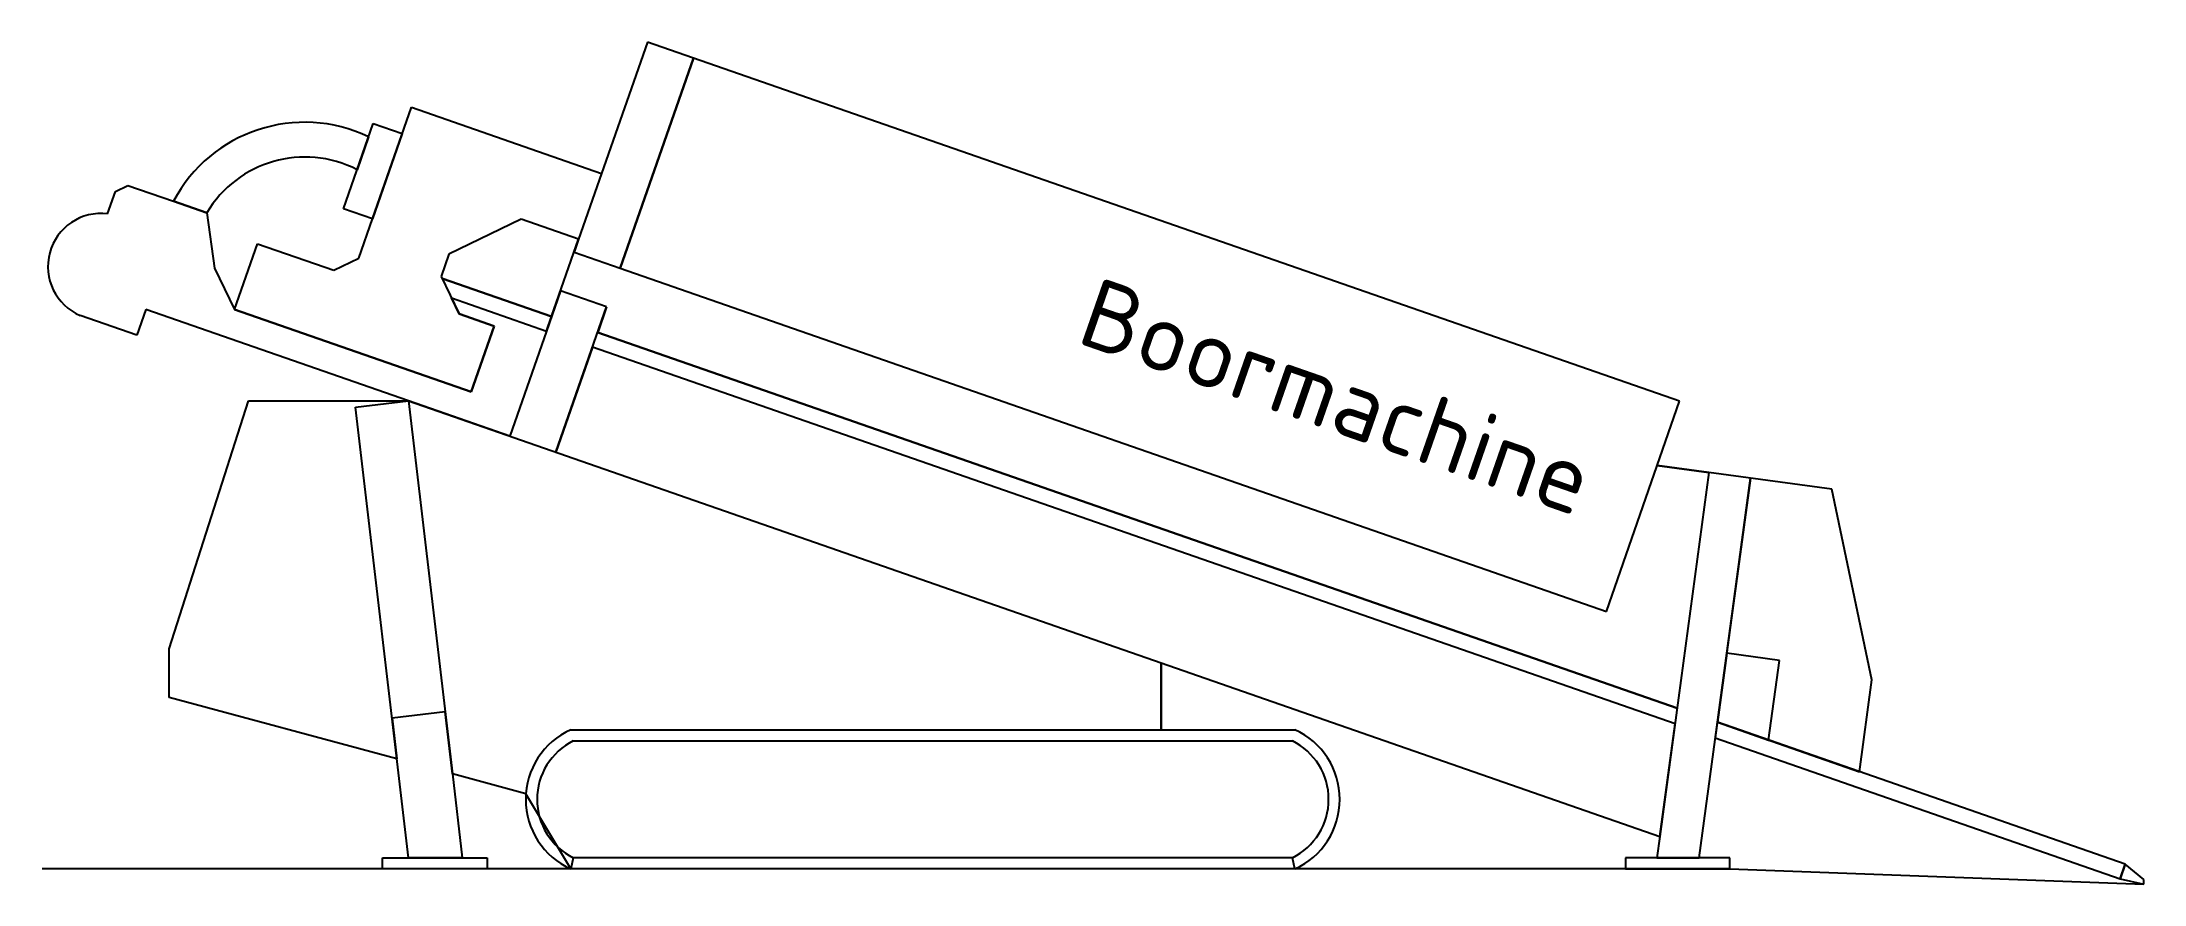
# Model space of a CAD drawing. Header units: millimetres. Extents: x 0 to 7.47, y -0.05 to 2.94.
import ezdxf

# ---------------------------------------------------------------- set-up
doc = ezdxf.new("R2010")
doc.units = ezdxf.units.MM
for name, color, linetype in [('DrillControl-Maaiveld', 3, 'Continuous'), ('Tekstboor', 50, 'Continuous'), ('View5', 7, 'Continuous')]:
    doc.layers.add(name, color=color, linetype=linetype)
doc.layers.add('N-OI-KL-BORING_AANDUIDING_INTREDE_UITTREDE-SD', color=7, linetype='Continuous', lineweight=18)
doc.styles.add('JDL', font='isocpeur.ttf')

# ---------------------------------------------------------------- blocks, each defined once
blk = doc.blocks.new('Boormachine')
at = {"color": 22}
for p, q in [((-5.3201, 2.9952), (-5.4829, 2.5277)), ((-1.6505, 1.7172), (-5.3201, 2.9952)), ((-5.417, 2.1902), (-5.1565, 2.9382)), ((-5.1565, 2.9382), (-5.417, 2.1902)), ((-6.4003, 2.4016), (-6.2945, 2.7055)), ((-6.2975, 2.3658), (-6.1591, 2.7632)), ((-6.2945, 2.7055), (-6.1917, 2.6697)), ((-6.1591, 2.7632), (-5.4829, 2.5277)), ((-6.3111, 2.6579), (-6.3518, 2.5409)), ((-6.1917, 2.6697), (-6.2975, 2.3658)), ((-7.2112, 2.4635), (-7.1666, 2.4851)), ((-7.1666, 2.4851), (-7.0047, 2.4287)), ((-5.4829, 2.5277), (-5.5643, 2.294)), ((-7.2389, 2.3841), (-7.2112, 2.4635)), ((-6.8861, 2.3874), (-7.0047, 2.4287)), ((-7.0047, 2.4287), (-6.8861, 2.3874)), ((-6.2975, 2.3658), (-6.4003, 2.4016)), ((-6.8861, 2.3874), (-6.8588, 2.1911)), ((-6.346, 2.2264), (-6.2975, 2.3658)), ((-5.7689, 2.3652), (-6.0257, 2.241)), ((-5.5643, 2.294), (-5.7689, 2.3652)), ((-6.7877, 2.044), (-6.7063, 2.2778)), ((-6.7063, 2.2778), (-6.4352, 2.1834)), ((-5.6603, 2.0185), (-5.5643, 2.294)), ((-5.5643, 2.294), (-5.5806, 2.2472)), ((-5.5806, 2.2472), (-5.417, 2.1902)), ((-6.8588, 2.1911), (-6.7877, 2.044)), ((-6.4352, 2.1834), (-6.346, 2.2264)), ((-6.0257, 2.241), (-6.0534, 2.1616)), ((-5.417, 2.1902), (-1.911, 0.9692)), ((-6.0534, 2.1616), (-5.9887, 2.0279)), ((-5.6603, 2.0185), (-6.0497, 2.1541)), ((-6.0497, 2.1541), (-5.6603, 2.0185)), ((-5.6285, 2.1097), (-5.6782, 1.967)), ((-5.4649, 2.0527), (-5.6285, 2.1097)), ((-7.1348, 1.9524), (-7.3358, 2.0224)), ((-7.103, 2.0436), (-7.1348, 1.9524)), ((-6.169, 1.7183), (-7.103, 2.0436)), ((-5.9463, 1.751), (-6.7877, 2.044)), ((-6.7877, 2.044), (-5.9463, 1.751)), ((-5.9887, 2.0279), (-6.0162, 2.0848)), ((-6.0162, 2.0848), (-5.6782, 1.967)), ((-5.9887, 2.0279), (-5.8649, 1.9847)), ((-5.8649, 1.9847), (-5.9887, 2.0279)), ((-5.6782, 1.967), (-5.6603, 2.0185)), ((-5.6449, 1.5358), (-5.4649, 2.0527)), ((-5.4649, 2.0527), (-5.4967, 1.9615)), ((-5.4967, 1.9615), (-5.4649, 2.0527)), ((-5.8649, 1.9847), (-5.9463, 1.751)), ((-5.9463, 1.751), (-5.8649, 1.9847)), ((-5.6782, 1.967), (-5.8085, 1.5928)), ((-5.4967, 1.9615), (-1.6595, 0.6251)), ((-1.6595, 0.6251), (-5.4967, 1.9615)), ((-5.5146, 1.9101), (-5.6449, 1.5358)), ((-1.667, 0.5701), (-5.5146, 1.9101)), ((-7.0202, 0.8366), (-6.7383, 1.7183)), ((-6.7383, 1.7183), (-6.169, 1.7183)), ((-6.3578, 1.6961), (-6.169, 1.7183)), ((-6.1694, 0.0933), (-6.3578, 1.6961)), ((-6.169, 1.7183), (-6.0132, 0.3918)), ((-5.8085, 1.5928), (-6.169, 1.7183)), ((-6.169, 1.7183), (-3.4936, 0.7866)), ((-1.911, 0.9692), (-1.6505, 1.7172)), ((-1.1097, 1.4048), (-1.7301, 1.4886)), ((-1.7301, 1.4886), (-1.5462, 1.4638)), ((-1.5462, 1.4638), (-1.7211, 0.1693)), ((-1.5815, 0.0933), (-1.3991, 1.4439)), ((-1.3991, 1.4439), (-1.5238, 0.5202)), ((-0.9674, 0.7266), (-1.1097, 1.4048)), ((-7.0202, 0.6634), (-7.0202, 0.8366)), ((-3.4936, 0.7866), (-3.4936, 0.5487)), ((-3.4936, 0.5487), (-3.4936, 0.7866)), ((-3.4936, 0.7866), (-1.7211, 0.1693)), ((-1.4833, 0.8206), (-1.5164, 0.5753)), ((-1.296, 0.7953), (-1.4833, 0.8206)), ((-1.3342, 0.5119), (-1.296, 0.7953)), ((-1.0116, 0.3995), (-0.9674, 0.7266)), ((-6.2107, 0.4451), (-7.0202, 0.6634)), ((-6.0391, 0.6122), (-6.2278, 0.59)), ((-6.0132, 0.3918), (-6.0391, 0.6122)), ((-6.2278, 0.59), (-6.2107, 0.4451)), ((-5.5922, 0.5487), (-3.0182, 0.5487)), ((-1.7211, 0.1693), (-1.667, 0.5701)), ((-0.0663, 0.0703), (-1.5164, 0.5753)), ((-1.5164, 0.5753), (-1.3342, 0.5119)), ((-1.5164, 0.5753), (-1.0116, 0.3995)), ((-5.5833, 0.5091), (-3.0271, 0.5091)), ((-1.5238, 0.5202), (-0.0842, 0.0188)), ((-5.7518, 0.3213), (-6.0132, 0.3918)), ((-6.0132, 0.3918), (-5.9781, 0.0933)), ((-5.5922, 0.0537), (-5.7518, 0.3213)), ((-1.7211, 0.1693), (-1.7314, 0.0933)), ((-6.2612, 0.0537), (-6.2612, 0.0933)), ((-6.2612, 0.0933), (-5.9781, 0.0933)), ((-5.9781, 0.0933), (-6.1694, 0.0933)), ((-5.9781, 0.0933), (-5.89, 0.0933)), ((-5.89, 0.0933), (-5.89, 0.0537)), ((-5.5833, 0.0933), (-5.5922, 0.0537)), ((-3.0271, 0.0933), (-5.5833, 0.0933)), ((-3.0271, 0.0933), (-5.5833, 0.0933)), ((-3.0182, 0.0537), (-3.0271, 0.0933)), ((-1.7314, 0.0933), (-1.8432, 0.0933)), ((-1.8432, 0.0933), (-1.8432, 0.0537)), ((-1.4719, 0.0933), (-1.7314, 0.0933)), ((-1.7314, 0.0933), (-1.5815, 0.0933)), ((-1.4719, 0.0537), (-1.4719, 0.0933)), ((-5.89, 0.0537), (-6.2612, 0.0537)), ((-3.0182, 0.0537), (-5.5922, 0.0537)), ((-1.8432, 0.0537), (-1.4719, 0.0537)), ((-0.0663, 0.0703), (-0.0842, 0.0188)), ((-0.0842, 0.0188), (-0.0663, 0.0703)), ((-0.0842, 0.0188), (0, 0)), ((0, 0.0164), (-0.0663, 0.0703)), ((0, 0), (0, 0.0164))]:
    blk.add_line(p, q, dxfattribs=at)
for centre, radius, start, end in [((-6.5388, 2.1831), 0.5266, 64.3775, 152.2023), ((-6.5378, 2.1814), 0.4047, 62.65144, 149.4065), ((-7.262, 2.1965), 0.189, 82.97512, 247.02321), ((-5.4814, 0.3012), 0.2712, 114.12273, 245.87727), ((-3.1303, 0.3012), 0.2717, 294.36526, 65.63474), ((-5.4801, 0.3012), 0.2321, 116.39664, 243.60336), ((-3.1303, 0.3012), 0.2321, 296.39664, 63.60336)]:
    blk.add_arc(centre, radius, start, end, dxfattribs=at)
at = {"layer": 'DrillControl-Maaiveld', "flags": 128}
for points in [[(-1.4719, 0.0537), (-7.4719, 0.0537)], [(-1.4719, 0.0537), (0, 0)]]:
    blk.add_lwpolyline(points, dxfattribs=at)
blk = doc.blocks.new('Tekstinboormachine')
at = {"layer": 'Tekstboor', "insert": (3.2206, -1.3975), "char_height": 0.2475, "attachment_point": 3, "rotation": 340.79858, "style": 'JDL'}
blk.add_mtext_dynamic_manual_height_columns('Boormachine', width=3.12032, gutter_width=9.375, heights=[0], dxfattribs=at)
blk = doc.blocks.new('DitchWitch')
at = {"layer": 'View5'}
for name, p in [('Boormachine', (0.0331, -0.0434)), ('Tekstinboormachine', (-5.1234, 2.8948))]:
    blk.add_blockref(name, p, dxfattribs=at)
blk = doc.blocks.new('SKL-INTREDEPUNT-D')
blk.add_blockref('DitchWitch', (0, 0))

msp = doc.modelspace()

# ---------------------------------------------------------------- block references
at = {"layer": 'N-OI-KL-BORING_AANDUIDING_INTREDE_UITTREDE-SD'}
msp.add_blockref('SKL-INTREDEPUNT-D', (7.4388, -0.0104), dxfattribs=at)

doc.saveas('drawing.dxf')
